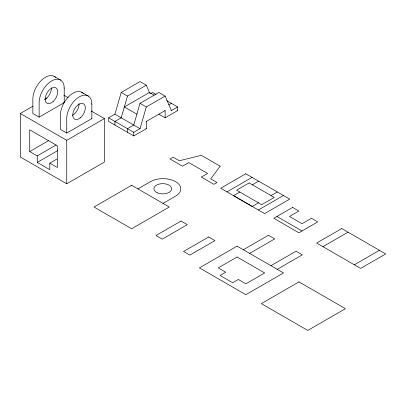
<?xml version="1.0" encoding="UTF-8"?>
<svg xmlns="http://www.w3.org/2000/svg" width="406" height="406" viewBox="0 0 406 406"><rect width="100%" height="100%" fill="white"/><g stroke="black" fill="none" stroke-linecap="round" stroke-linejoin="round"><path stroke-width="0.61" d="M158.853 114.198L165.13 117.816L165.13 110.574L146.302 121.44L146.302 128.687L133.752 135.934L108.651 121.44L108.651 117.816L114.923 114.198L121.201 92.456L140.029 81.586L146.302 85.209L149.819 93.324M146.302 85.209L127.479 96.08L121.201 117.816L114.923 121.44L114.923 125.063M165.13 117.816L177.681 110.574L177.681 106.951L171.403 110.574L165.13 96.08L158.853 92.456L140.029 103.327L133.752 125.063L127.479 128.687L127.479 132.31M108.651 117.816L133.752 132.31L140.029 128.687L146.302 106.951L165.13 96.08M252.38 184.806L258.561 181.127M258.47 202.812L252.288 206.487L233.46 195.621L239.829 192.048M91.33 111.041L104.393 118.582L104.393 162.06L66.736 183.796L20.3 156.985L20.3 113.507L32.85 106.26M44.858 99.333L47.04 98.069M39.128 117.131L64.229 102.637L64.229 88.148A17.747 10.246 -60 0 0 51.679 80.901A17.747 10.246 -60 0 0 39.128 102.637L39.128 117.131L32.85 113.507L32.85 99.013A17.747 10.246 -60 0 1 41.696 80.063A17.747 10.246 -60 0 1 55.769 77.612M56.069 145.028L37.245 155.899L37.245 162.42L49.796 169.667L49.796 163.146L57.327 167.495L57.327 145.754L29.714 129.813L29.714 151.55L48.537 140.684M66.736 133.072L91.842 118.582L91.842 104.088A17.747 10.246 -60 0 0 79.292 96.841A17.747 10.246 -60 0 0 66.736 118.582L66.736 133.072L60.464 129.448L60.464 114.959A17.747 10.246 -60 0 1 69.309 96.004A17.747 10.246 -60 0 1 83.377 93.553M20.3 113.507L66.736 140.319L104.393 118.582M150.489 93.664L152.58 92.456L156.107 94.496M37.245 162.42L57.485 150.738M49.796 163.146L56.855 159.071M168.789 104.834L171.403 103.327M137.928 188.902L150.479 181.655A17.747 10.246 0 0 1 175.585 181.655A17.747 10.246 0 0 1 175.585 196.149L163.034 203.391M226.974 191.876L252.075 177.381M258.353 209.993L283.454 195.499M243.346 249.761L268.447 235.272L274.725 238.89L249.624 253.385M270.959 265.702L296.06 251.212L302.338 254.836L277.237 269.325M322.943 246.675L348.049 232.181M354.321 264.788L379.422 250.299M271.02 195.565L277.384 191.997M166.699 100.607L177.681 106.951M154.148 95.171L149.444 92.456L124.337 106.951L136.888 114.193M177.29 110.346L177.681 110.574M171.012 110.346L171.403 110.574M164.74 110.346L165.13 110.574M121.201 92.456L127.479 96.08M140.029 103.327L146.302 106.951M145.911 121.216L146.302 121.44M145.911 128.463L146.302 128.687M53.957 76.226L60.844 80.2M81.57 92.167L88.452 96.141M114.923 114.198L140.029 128.687M63.838 87.919L64.229 88.148M91.446 103.86L91.842 104.088M276.922 216.479L302.023 230.973M63.757 95.121L68.112 97.633M63.838 102.413L64.229 102.637M91.446 118.354L91.842 118.582M29.714 151.55L37.245 155.899M133.752 132.31L133.752 135.934M66.736 140.319L66.736 183.796M79.023 103.591A8.876 5.126 -60 0 1 72.324 115.334M51.42 87.777A8.876 5.126 -60 0 1 44.716 99.394M220.143 166.191L210.729 178.873L217.007 182.497L213.866 184.309L201.315 177.062L207.593 173.438L188.765 162.567L182.492 166.191L169.936 158.944L173.078 157.132L179.35 160.756L201.315 155.32L220.143 166.191M131.656 185.278L94.004 207.014L131.656 228.756L169.307 207.014L131.656 185.278M245.803 173.758L220.702 188.252L264.626 213.612L289.732 199.123L245.803 173.758M181.046 221.042L155.945 235.531L162.222 239.154L187.323 224.665L181.046 221.042M249.147 182.939L236.596 190.186L261.697 204.675L274.248 197.433L249.147 182.939M208.659 236.982L183.558 251.476L189.83 255.095L214.936 240.606L208.659 236.982M292.614 207.42L273.786 218.291L298.887 232.785L317.715 221.915L311.438 218.291L302.023 223.726L289.473 216.479L298.887 211.044L292.614 207.42M237.074 246.137L199.417 267.879L245.858 294.69L283.51 272.949L237.074 246.137M237.074 257.008L218.245 267.879L225.777 272.228L220.128 275.486L232.679 282.733L238.327 279.47L245.858 283.819L264.682 272.949L237.074 257.008M341.771 228.558L316.67 243.052L360.599 268.412L385.7 253.917L341.771 228.558M298.983 281.886L261.332 303.622L307.768 330.433L345.425 308.697L298.983 281.886M157.817 193.002A8.876 5.126 0 0 0 171.642 189.125A8.876 5.126 0 0 0 158.913 184.151A8.876 5.126 0 0 0 157.817 193.002M80.672 117.537A8.876 5.126 -60 0 0 83.489 103.789A8.876 5.126 -60 0 0 72.989 113.096A8.876 5.126 -60 0 0 80.672 117.537M53.059 101.591A8.876 5.126 -60 0 0 55.876 87.843A8.876 5.126 -60 0 0 45.376 97.156A8.876 5.126 -60 0 0 53.059 101.591"/></g></svg>
